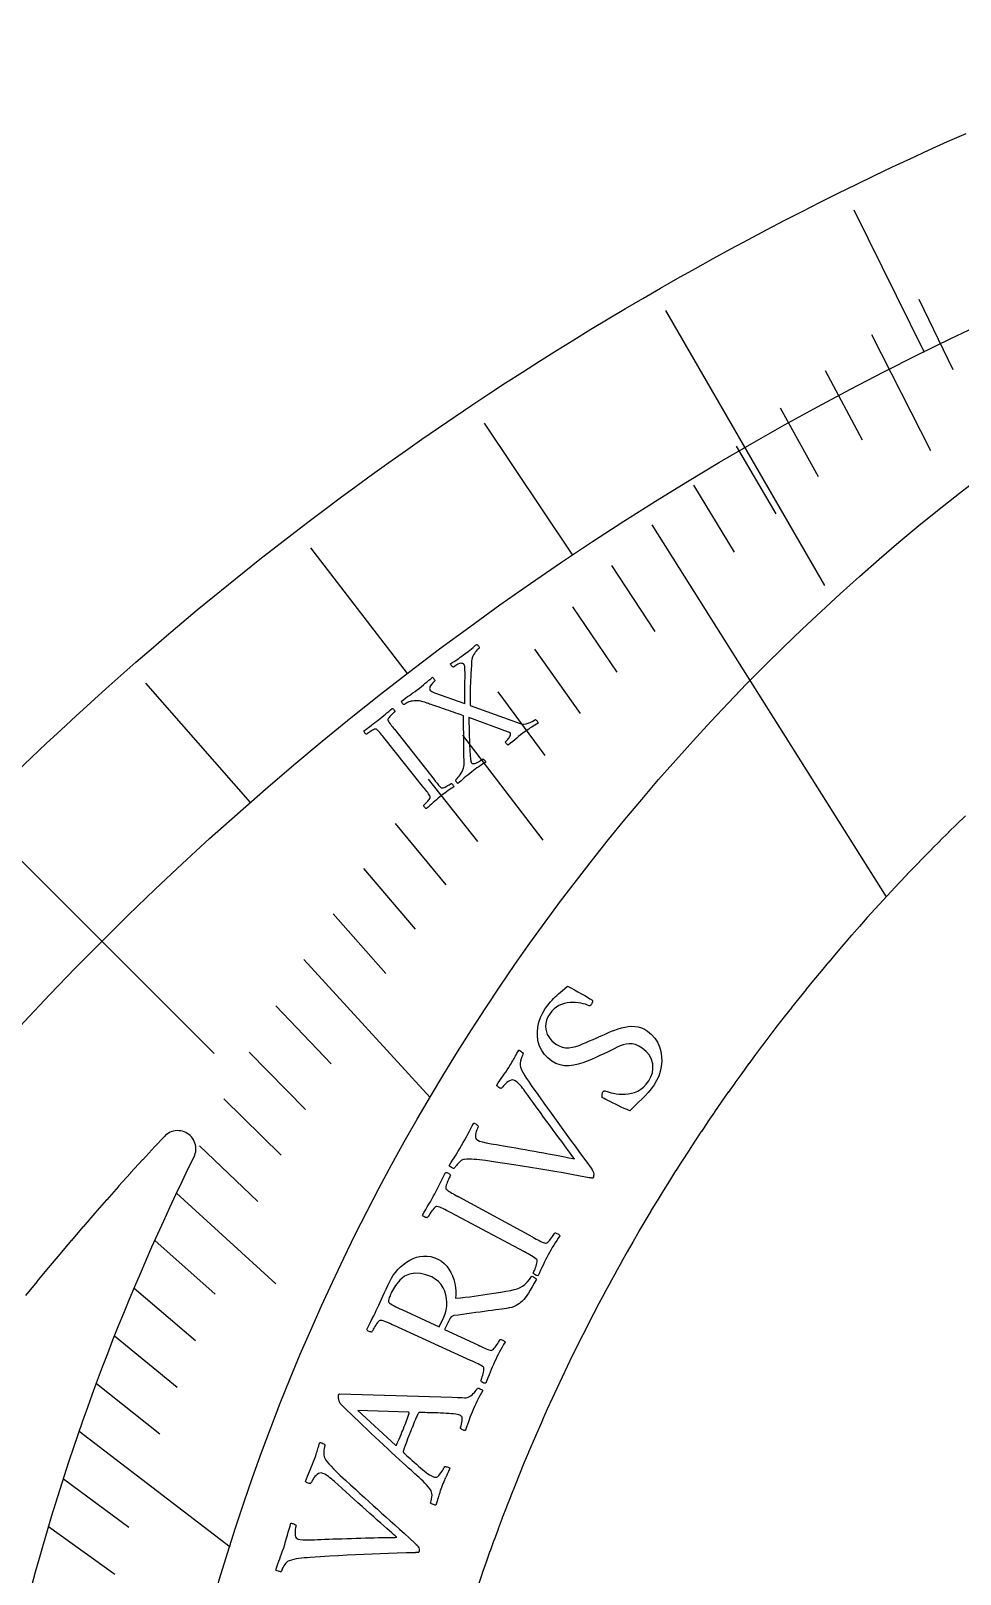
# Model space of a CAD drawing. Header units: millimetres. Extents: x -45 to 45, y -45 to 45.
# Drawn here: x -31.04 to -18.32, y 21.4 to 42.54 of the extents above; entities that cross this region are included whole.
import ezdxf

# ---------------------------------------------------------------- set-up
doc = ezdxf.new("R2010")
doc.units = ezdxf.units.MM
for name, color, linetype in [('CUT_INNER', 6, 'Continuous'), ('CUT_OUTER', 1, 'Continuous'), ('ENGRAVE', 7, 'Continuous'), ('ENGRAVE_FINE', 8, 'Continuous'), ('TEXT', 5, 'Continuous')]:
    doc.layers.add(name, color=color, linetype=linetype)

msp = doc.modelspace()

# ---------------------------------------------------------------- linework, layer by layer
at = {"layer": 'CUT_INNER'}
for points in [[(-18.2457, 31.7881), (-18.3604, 31.6768), (-18.3615, 31.6758), (-18.4756, 31.5638), (-18.4766, 31.5627), (-18.59, 31.4501), (-18.5911, 31.449), (-18.7037, 31.3357), (-18.7048, 31.3346), (-18.8167, 31.2206), (-18.8178, 31.2195), (-18.929, 31.1048), (-18.9301, 31.1037), (-19.0406, 30.9883), (-19.0417, 30.9872), (-19.1515, 30.8711), (-19.1526, 30.87), (-19.2617, 30.7533), (-19.2627, 30.7521), (-19.3711, 30.6347), (-19.3721, 30.6336), (-19.4798, 30.5155), (-19.4808, 30.5144), (-19.5878, 30.3957), (-19.5888, 30.3945), (-19.695, 30.2752), (-19.696, 30.274), (-19.8015, 30.154), (-19.8025, 30.1528), (-19.9072, 30.0322), (-19.9082, 30.031), (-20.0122, 29.9097), (-20.0132, 29.9085), (-20.1165, 29.7866), (-20.1175, 29.7854), (-20.22, 29.6628), (-20.221, 29.6616), (-20.3227, 29.5384), (-20.3237, 29.5373), (-20.4247, 29.4134), (-20.4256, 29.4122), (-20.5259, 29.2878), (-20.5268, 29.2866), (-20.6263, 29.1615), (-20.6272, 29.1603), (-20.7259, 29.0347), (-20.7269, 29.0335), (-20.8248, 28.9072), (-20.8257, 28.906), (-20.9229, 28.7791), (-20.9238, 28.7779), (-21.0201, 28.6504), (-21.0211, 28.6492), (-21.1166, 28.5212), (-21.1176, 28.5199), (-21.2123, 28.3913), (-21.2133, 28.3901), (-21.3072, 28.2608), (-21.3081, 28.2596), (-21.4014, 28.1298), (-21.4022, 28.1286), (-21.4946, 27.9982), (-21.4955, 27.997), (-21.5871, 27.866), (-21.588, 27.8648), (-21.6788, 27.7333), (-21.6797, 27.732), (-21.7697, 27.6), (-21.7705, 27.5987), (-21.8597, 27.4661), (-21.8606, 27.4649), (-21.9489, 27.3317), (-21.9498, 27.3305), (-22.0373, 27.1968), (-22.0382, 27.1955), (-22.1249, 27.0613), (-22.1257, 27.06), (-22.2116, 26.9253), (-22.2124, 26.924), (-22.2975, 26.7887), (-22.2983, 26.7874), (-22.3825, 26.6517), (-22.3833, 26.6504), (-22.4668, 26.5141), (-22.4675, 26.5127), (-22.5501, 26.3759), (-22.5509, 26.3746), (-22.6326, 26.2373), (-22.6334, 26.236), (-22.7143, 26.0982), (-22.7151, 26.0969), (-22.7951, 25.9586), (-22.7959, 25.9573), (-22.875, 25.8185), (-22.8758, 25.8171), (-22.9541, 25.6779), (-22.9549, 25.6765), (-23.0324, 25.5368), (-23.0331, 25.5354), (-23.1097, 25.3952), (-23.1104, 25.3939), (-23.1862, 25.2532), (-23.1869, 25.2518), (-23.2618, 25.1107), (-23.2625, 25.1093), (-23.3365, 24.9677), (-23.3373, 24.9664), (-23.4104, 24.8243), (-23.4111, 24.8229), (-23.4834, 24.6804), (-23.4841, 24.6791), (-23.5555, 24.5361), (-23.5562, 24.5347), (-23.6267, 24.3914), (-23.6274, 24.39), (-23.697, 24.2462), (-23.6977, 24.2448), (-23.7664, 24.1006), (-23.7671, 24.0992), (-23.8349, 23.9545), (-23.8356, 23.9531), (-23.9026, 23.8081), (-23.9032, 23.8067), (-23.9693, 23.6612), (-23.9699, 23.6598), (-24.0351, 23.5139), (-24.0358, 23.5125), (-24.1001, 23.3662), (-24.1007, 23.3648), (-24.1641, 23.2182), (-24.1647, 23.2168), (-24.2272, 23.0697), (-24.2278, 23.0683), (-24.2894, 22.9209), (-24.29, 22.9194), (-24.3507, 22.7716), (-24.3512, 22.7702), (-24.411, 22.622), (-24.4116, 22.6206), (-24.4705, 22.4721), (-24.471, 22.4706), (-24.529, 22.3217), (-24.5296, 22.3203), (-24.5866, 22.1711), (-24.5871, 22.1696), (-24.6433, 22.02), (-24.6438, 22.0186), (-24.699, 21.8686), (-24.6995, 21.8672), (-24.7538, 21.7169), (-24.7544, 21.7155), (-24.8077, 21.5649), (-24.8082, 21.5634), (-24.8607, 21.4125), (-24.8612, 21.411), (-24.9127, 21.2598)], [(-31.0289, 21.2405), (-30.9769, 21.4307), (-30.9237, 21.6206), (-30.8694, 21.8102), (-30.8139, 21.9994), (-30.7572, 22.1883), (-30.6994, 22.3769), (-30.6404, 22.5651), (-30.5803, 22.7529), (-30.519, 22.9403), (-30.4566, 23.1274), (-30.393, 23.3141), (-30.3283, 23.5004), (-30.2624, 23.6863), (-30.1954, 23.8718), (-30.1272, 24.0568), (-30.058, 24.2415), (-29.9876, 24.4257), (-29.916, 24.6095), (-29.8434, 24.7928), (-29.7696, 24.9757), (-29.6947, 25.1581), (-29.6186, 25.3401), (-29.5415, 25.5216), (-29.4633, 25.7026), (-29.3839, 25.8832), (-29.3034, 26.0632), (-29.2219, 26.2428), (-29.1392, 26.4218), (-29.0554, 26.6004), (-28.9705, 26.7784), (-28.8846, 26.9559), (-28.8058, 27.1162), (-28.796, 27.1387), (-28.7886, 27.1621), (-28.7834, 27.186), (-28.7806, 27.2104), (-28.7802, 27.235), (-28.7823, 27.2594), (-28.7867, 27.2835), (-28.7935, 27.3071), (-28.8025, 27.3299), (-28.8137, 27.3517), (-28.827, 27.3723), (-28.8423, 27.3915), (-28.8594, 27.4092), (-28.8781, 27.425), (-28.8983, 27.4389), (-28.9198, 27.4508), (-28.9423, 27.4606), (-28.9656, 27.4681), (-28.9896, 27.4732), (-29.014, 27.476), (-29.0385, 27.4764), (-29.063, 27.4743), (-29.0871, 27.4699), (-29.1107, 27.4632), (-29.1335, 27.4541), (-29.1553, 27.4429), (-29.1759, 27.4296), (-29.1951, 27.4143), (-29.2127, 27.3972), (-29.3423, 27.2586), (-29.3433, 27.2575), (-29.509, 27.0781), (-29.51, 27.0769), (-29.6746, 26.8965), (-29.6756, 26.8954), (-29.8391, 26.7139), (-29.8401, 26.7128), (-30.0024, 26.5303), (-30.0034, 26.5292), (-30.1646, 26.3457), (-30.1656, 26.3446), (-30.3257, 26.1602), (-30.3267, 26.159), (-30.4857, 25.9736), (-30.4867, 25.9724), (-30.6445, 25.786), (-30.6454, 25.7849), (-30.8021, 25.5975), (-30.8031, 25.5963), (-30.9586, 25.408), (-30.9596, 25.4069), (-31.1139, 25.2176)]]:
    msp.add_lwpolyline(points, dxfattribs=at)
at = {"layer": 'CUT_OUTER'}
msp.add_lwpolyline([(-31.2293, 32.3996), (-31.0299, 32.5906), (-30.8293, 32.7804), (-30.6276, 32.9689), (-30.4247, 33.1562), (-30.2207, 33.3423), (-30.0156, 33.5271), (-29.8093, 33.7106), (-29.6019, 33.8929), (-29.3934, 34.0739), (-29.1837, 34.2536), (-28.973, 34.432), (-28.7612, 34.6092), (-28.5483, 34.785), (-28.3343, 34.9595), (-28.1193, 35.1327), (-27.9032, 35.3046), (-27.686, 35.4751), (-27.4678, 35.6443), (-27.2486, 35.8122), (-27.0284, 35.9787), (-26.8071, 36.1439), (-26.5848, 36.3077), (-26.3615, 36.4701), (-26.1372, 36.6312), (-25.912, 36.7909), (-25.6858, 36.9492), (-25.4586, 37.1061), (-25.2304, 37.2616), (-25.0013, 37.4157), (-24.7712, 37.5684), (-24.5403, 37.7197), (-24.3084, 37.8696), (-24.0755, 38.018), (-23.8418, 38.165), (-23.6072, 38.3106), (-23.3717, 38.4547), (-23.1353, 38.5974), (-22.898, 38.7386), (-22.6599, 38.8784), (-22.4209, 39.0167), (-22.1811, 39.1535), (-21.9404, 39.2889), (-21.6989, 39.4228), (-21.4566, 39.5552), (-21.2135, 39.6861), (-20.9696, 39.8155), (-20.7249, 39.9434), (-20.4794, 40.0698), (-20.2332, 40.1947), (-19.9862, 40.3181), (-19.7384, 40.44), (-19.4899, 40.5604), (-19.2407, 40.6792), (-18.9907, 40.7965), (-18.74, 40.9122), (-18.4886, 41.0265), (-18.2366, 41.1391)], dxfattribs=at)
at = {"layer": 'ENGRAVE'}
for points in [[(-22.35, 38.7113), (-20.175, 34.9441)], [(-22.5369, 35.7748), (-19.3282, 30.6814)], [(-31.6077, 31.6077), (-28.5318, 28.5318)], [(-27.3018, 29.8195), (-25.5728, 27.9311)], [(-30.377, 23.3604), (-28.3137, 21.7737)]]:
    msp.add_lwpolyline(points, dxfattribs=at)
for centre, radius in [((0, 0), 42.525), ((0, 12.859), 29.684)]:
    msp.add_circle(centre, radius, dxfattribs=at)
at = {"layer": 'ENGRAVE_FINE'}
for points in [[(-19.7703, 40.0902), (-18.8083, 38.1395)], [(-18.8825, 38.8685), (-18.4149, 37.9061)], [(-19.5306, 38.3854), (-18.7205, 36.7933)], [(-20.1635, 37.8885), (-19.6595, 36.9415)], [(-20.7809, 37.3784), (-20.2589, 36.4395)], [(-24.834, 37.1667), (-23.6256, 35.3582)], [(-21.3824, 36.8556), (-20.8426, 35.9252)], [(-21.9678, 36.3209), (-21.4103, 35.3992)], [(-27.2116, 35.4629), (-25.8876, 33.7374)], [(-23.0895, 35.2179), (-22.4972, 34.3145)], [(-23.6254, 34.6508), (-23.016, 33.757)], [(-24.1446, 34.0741), (-23.5182, 33.1902)], [(-29.4728, 33.6072), (-28.0387, 31.972)], [(-24.6468, 33.4885), (-24.0037, 32.6147)], [(-25.1321, 32.8945), (-24.0317, 31.4543)], [(-25.6002, 32.2928), (-24.9241, 31.4399)], [(-26.0513, 31.6838), (-25.359, 30.8419)], [(-26.4852, 31.0682), (-25.777, 30.2374)], [(-26.902, 30.4466), (-26.178, 29.6272)], [(-27.6844, 29.1874), (-26.9296, 28.3916)], [(-28.0501, 28.5509), (-27.2802, 27.7672)], [(-28.3989, 27.9105), (-27.6141, 27.1392)], [(-28.7308, 27.2667), (-27.9314, 26.5081)], [(-29.0461, 26.6201), (-27.6883, 25.3757)], [(-29.3448, 25.9711), (-28.5169, 25.2384)], [(-29.627, 25.3202), (-28.7853, 24.6008)], [(-29.8931, 24.6678), (-29.0377, 23.9619)], [(-30.143, 24.0144), (-29.2742, 23.3223)], [(-30.5953, 22.7063), (-29.7006, 22.0423)], [(-30.7981, 22.0524), (-29.8909, 21.4028)]]:
    msp.add_lwpolyline(points, dxfattribs=at)
at = {"layer": 'TEXT'}
for points in [[(-25.7509, 33.5168), (-25.7209, 33.54), (-25.6924, 33.5626), (-25.6654, 33.5845), (-25.64, 33.6057), (-25.6153, 33.6264), (-25.5907, 33.6468), (-25.5663, 33.667), (-25.542, 33.6868), (-25.5373, 33.6838), (-25.5318, 33.6787), (-25.5254, 33.6716), (-25.5182, 33.6626), (-25.512, 33.6535), (-25.5085, 33.6462), (-25.5078, 33.6408), (-25.5098, 33.6373), (-25.5164, 33.6319), (-25.524, 33.6248), (-25.5328, 33.6161), (-25.5426, 33.6058), (-25.5525, 33.5943), (-25.5612, 33.5823), (-25.569, 33.5698), (-25.5756, 33.5568), (-25.5799, 33.5439), (-25.5806, 33.5315), (-25.5777, 33.5197), (-25.5712, 33.5085), (-25.5624, 33.4996), (-25.5498, 33.4911), (-25.5336, 33.4831), (-25.5137, 33.4756), (-25.1002, 33.3294), (-25.1, 33.4061), (-25.0994, 33.4808), (-25.0984, 33.5533), (-25.0971, 33.6238), (-25.0961, 33.689), (-25.096, 33.746), (-25.0971, 33.7945), (-25.0992, 33.8347), (-25.1, 33.8407), (-25.1014, 33.8462), (-25.1033, 33.8514), (-25.1057, 33.8561), (-25.1081, 33.8602), (-25.1101, 33.8634), (-25.1115, 33.8656), (-25.1124, 33.8669), (-25.1182, 33.8721), (-25.1269, 33.8757), (-25.1386, 33.8779), (-25.1531, 33.8786), (-25.1716, 33.8752), (-25.1948, 33.8653), (-25.2229, 33.8488), (-25.2559, 33.8257), (-25.2596, 33.8259), (-25.2645, 33.8288), (-25.2705, 33.8342), (-25.2776, 33.8423), (-25.2845, 33.8512), (-25.2899, 33.8591), (-25.2936, 33.8661), (-25.2958, 33.872), (-25.2703, 33.8886), (-25.2462, 33.9041), (-25.2236, 33.9187), (-25.2025, 33.9324), (-25.1817, 33.9461), (-25.1602, 33.9608), (-25.1379, 33.9765), (-25.1149, 33.9933), (-25.0835, 34.0169), (-25.0549, 34.0389), (-25.0292, 34.0594), (-25.0064, 34.0784), (-24.986, 34.0959), (-24.9673, 34.1116), (-24.9505, 34.1258), (-24.9354, 34.1382), (-24.9309, 34.1354), (-24.9258, 34.131), (-24.92, 34.125), (-24.9137, 34.1176), (-24.908, 34.1095), (-24.9044, 34.1016), (-24.9026, 34.0939), (-24.9029, 34.0864), (-24.9074, 34.0827), (-24.9141, 34.0766), (-24.9228, 34.0682), (-24.9336, 34.0574), (-24.9454, 34.0446), (-24.9569, 34.03), (-24.968, 34.0136), (-24.9789, 33.9955), (-24.9886, 33.9759), (-24.9962, 33.955), (-25.0016, 33.9329), (-25.005, 33.9096), (-25.0088, 33.85), (-25.0122, 33.7944), (-25.0155, 33.7429), (-25.0185, 33.6954), (-25.0211, 33.65), (-25.0232, 33.6047), (-25.0248, 33.5594), (-25.0259, 33.5141), (-25.0266, 33.4668), (-25.0271, 33.4153), (-25.0274, 33.3596), (-25.0275, 33.2999), (-24.3411, 33.055), (-24.3155, 33.0483), (-24.2887, 33.0465), (-24.2606, 33.0495), (-24.2312, 33.0573), (-24.2024, 33.0681), (-24.1761, 33.0801), (-24.1522, 33.0931), (-24.1307, 33.1073), (-24.1255, 33.1048), (-24.12, 33.1002), (-24.1141, 33.0935), (-24.1079, 33.0849), (-24.1023, 33.0761), (-24.0981, 33.0692), (-24.0955, 33.0642), (-24.0943, 33.0609), (-24.1191, 33.0454), (-24.1421, 33.0309), (-24.1634, 33.0176), (-24.1828, 33.0054), (-24.2022, 32.9929), (-24.2233, 32.9786), (-24.246, 32.9627), (-24.2704, 32.945), (-24.3036, 32.9202), (-24.3343, 32.8968), (-24.3626, 32.8747), (-24.3884, 32.8538), (-24.414, 32.8327), (-24.4418, 32.8098), (-24.4716, 32.7852), (-24.5035, 32.7588), (-24.5096, 32.7608), (-24.5161, 32.7652), (-24.523, 32.7718), (-24.5304, 32.7808), (-24.5366, 32.7899), (-24.54, 32.7972), (-24.5408, 32.8026), (-24.5388, 32.806), (-24.5332, 32.8107), (-24.5266, 32.8171), (-24.5188, 32.8254), (-24.51, 32.8354), (-24.501, 32.8466), (-24.4929, 32.8584), (-24.4856, 32.8706), (-24.4792, 32.8833), (-24.4747, 32.8956), (-24.4731, 32.9066), (-24.4744, 32.9162), (-24.4786, 32.9244), (-24.4801, 32.9262), (-24.4822, 32.928), (-24.4848, 32.9299), (-24.488, 32.9319), (-24.4914, 32.9337), (-24.4947, 32.9351), (-24.4978, 32.9361), (-24.5008, 32.9368), (-25.042, 33.136), (-25.042, 33.0967), (-25.0417, 33.0554), (-25.041, 33.0123), (-25.04, 32.9672), (-25.0388, 32.9215), (-25.0374, 32.8763), (-25.0359, 32.8317), (-25.0343, 32.7877), (-25.0326, 32.7453), (-25.0306, 32.7058), (-25.0284, 32.669), (-25.0259, 32.6351), (-25.0235, 32.6051), (-25.0214, 32.5802), (-25.0196, 32.5604), (-25.018, 32.5457), (-25.0175, 32.5431), (-25.0169, 32.5399), (-25.0161, 32.5361), (-25.0153, 32.5318), (-25.0141, 32.5273), (-25.0123, 32.5228), (-25.01, 32.5185), (-25.007, 32.5143), (-24.9996, 32.5083), (-24.9889, 32.5053), (-24.975, 32.5053), (-24.9577, 32.5084), (-24.9369, 32.5156), (-24.9124, 32.5282), (-24.8841, 32.5461), (-24.8519, 32.5694), (-24.8466, 32.5671), (-24.8407, 32.5628), (-24.8341, 32.5567), (-24.827, 32.5488), (-24.8205, 32.5406), (-24.816, 32.534), (-24.8135, 32.5288), (-24.8129, 32.5251), (-24.8366, 32.5096), (-24.8604, 32.4938), (-24.8844, 32.4777), (-24.9084, 32.4613), (-24.9323, 32.4447), (-24.9557, 32.4279), (-24.9787, 32.411), (-25.0012, 32.3938), (-25.0313, 32.3703), (-25.0589, 32.3483), (-25.0839, 32.3276), (-25.1064, 32.3084), (-25.1279, 32.2896), (-25.1496, 32.2705), (-25.1716, 32.2508), (-25.194, 32.2308), (-25.199, 32.2345), (-25.2041, 32.2399), (-25.2094, 32.247), (-25.2149, 32.2559), (-25.2198, 32.2646), (-25.2235, 32.2715), (-25.2259, 32.2766), (-25.227, 32.2798), (-25.2223, 32.2841), (-25.2148, 32.2917), (-25.2044, 32.3027), (-25.1912, 32.3171), (-25.1768, 32.334), (-25.1627, 32.3526), (-25.1489, 32.373), (-25.1355, 32.3951), (-25.1239, 32.418), (-25.1157, 32.4407), (-25.1108, 32.4634), (-25.1093, 32.4859), (-25.1096, 32.5482), (-25.11, 32.6077), (-25.1104, 32.6644), (-25.111, 32.7184), (-25.1117, 32.771), (-25.1125, 32.8237), (-25.1134, 32.8764), (-25.1144, 32.9291), (-25.1154, 32.983), (-25.1163, 33.0392), (-25.1169, 33.0976), (-25.1173, 33.1583), (-25.1394, 33.1667), (-25.1642, 33.1759), (-25.1918, 33.1857), (-25.2221, 33.1963), (-25.2541, 33.2075), (-25.2867, 33.2189), (-25.3199, 33.2308), (-25.3538, 33.2429), (-25.3874, 33.255), (-25.42, 33.2665), (-25.4516, 33.2774), (-25.4821, 33.2879), (-25.5107, 33.2976), (-25.5367, 33.3064), (-25.5599, 33.3143), (-25.5804, 33.3213), (-25.5972, 33.3269), (-25.6092, 33.331), (-25.6164, 33.3335), (-25.6188, 33.3343), (-25.648, 33.3445), (-25.6752, 33.3526), (-25.7002, 33.3587), (-25.7233, 33.3628), (-25.7456, 33.365), (-25.7686, 33.3657), (-25.7923, 33.3648), (-25.8166, 33.3624), (-25.8329, 33.3598), (-25.8491, 33.3556), (-25.8653, 33.3499), (-25.8816, 33.3427), (-25.8968, 33.335), (-25.9098, 33.3278), (-25.9207, 33.3211), (-25.9294, 33.3149), (-25.9334, 33.3138), (-25.9384, 33.3159), (-25.9445, 33.3211), (-25.9517, 33.3295), (-25.9584, 33.339), (-25.963, 33.3474), (-25.9654, 33.3549), (-25.9656, 33.3614), (-25.9355, 33.3834), (-25.9074, 33.4036), (-25.8815, 33.4219), (-25.8577, 33.4384), (-25.834, 33.455), (-25.8083, 33.4736), (-25.7806, 33.4942), (-25.7509, 33.5168)], [(-26.2805, 33.1032), (-26.2563, 33.1226), (-26.2327, 33.1421), (-26.2096, 33.1616), (-26.187, 33.1812), (-26.1644, 33.2009), (-26.1412, 33.2209), (-26.1174, 33.2413), (-26.0929, 33.2619), (-26.0869, 33.2602), (-26.0809, 33.2566), (-26.0749, 33.251), (-26.0688, 33.2434), (-26.0635, 33.2352), (-26.0597, 33.2278), (-26.0574, 33.2212), (-26.0566, 33.2155), (-26.0626, 33.2105), (-26.0705, 33.2036), (-26.0802, 33.1947), (-26.0918, 33.1838), (-26.104, 33.1719), (-26.1156, 33.1601), (-26.1265, 33.1483), (-26.1367, 33.1364), (-26.145, 33.1253), (-26.1503, 33.1156), (-26.1526, 33.1072), (-26.1519, 33.1003), (-26.1472, 33.0896), (-26.1409, 33.0781), (-26.1332, 33.0658), (-26.1239, 33.0527), (-26.1136, 33.0388), (-26.1027, 33.0245), (-26.0912, 33.0096), (-26.0791, 32.9942), (-26.0771, 32.9917), (-26.0751, 32.9892), (-26.0732, 32.9868), (-26.0712, 32.9843), (-26.0693, 32.9818), (-26.0673, 32.9793), (-26.0654, 32.9769), (-26.0634, 32.9744), (-25.5191, 32.2858), (-25.5172, 32.2833), (-25.5152, 32.2808), (-25.5132, 32.2784), (-25.5113, 32.2759), (-25.5093, 32.2734), (-25.5074, 32.2709), (-25.5054, 32.2685), (-25.5035, 32.266), (-25.4913, 32.2507), (-25.4796, 32.2362), (-25.4684, 32.2225), (-25.4576, 32.2097), (-25.4473, 32.198), (-25.4373, 32.1878), (-25.4278, 32.1792), (-25.4186, 32.1721), (-25.4125, 32.1703), (-25.4042, 32.1707), (-25.3936, 32.1732), (-25.3806, 32.1779), (-25.3665, 32.1841), (-25.3524, 32.1911), (-25.3383, 32.1989), (-25.3242, 32.2076), (-25.3113, 32.216), (-25.3006, 32.2231), (-25.2923, 32.2289), (-25.2862, 32.2335), (-25.2809, 32.2313), (-25.2751, 32.2274), (-25.2689, 32.2219), (-25.2622, 32.2148), (-25.2563, 32.2071), (-25.2522, 32.1999), (-25.2501, 32.1932), (-25.2498, 32.1871), (-25.2754, 32.1696), (-25.3004, 32.1524), (-25.3248, 32.1354), (-25.3486, 32.1188), (-25.3721, 32.102), (-25.3956, 32.0846), (-25.4192, 32.0666), (-25.4429, 32.0481), (-25.4657, 32.0297), (-25.4885, 32.0108), (-25.5112, 31.9915), (-25.5339, 31.9716), (-25.5566, 31.9514), (-25.5794, 31.9309), (-25.6023, 31.9101), (-25.6253, 31.889), (-25.6312, 31.8906), (-25.6372, 31.8942), (-25.6433, 31.8998), (-25.6494, 31.9074), (-25.6549, 31.9155), (-25.6588, 31.9228), (-25.6613, 31.9293), (-25.6622, 31.9349), (-25.6564, 31.9398), (-25.6489, 31.9466), (-25.6395, 31.9554), (-25.6284, 31.9661), (-25.6167, 31.9779), (-25.6057, 31.99), (-25.5954, 32.0023), (-25.5859, 32.015), (-25.5781, 32.0267), (-25.5733, 32.0364), (-25.5714, 32.0442), (-25.5724, 32.05), (-25.5779, 32.0629), (-25.5853, 32.0767), (-25.5946, 32.0913), (-25.6057, 32.1068), (-25.6181, 32.1231), (-25.631, 32.1398), (-25.6446, 32.1571), (-25.6587, 32.175), (-26.206, 32.8612), (-26.2203, 32.879), (-26.2342, 32.8962), (-26.2479, 32.9128), (-26.2613, 32.9288), (-26.2742, 32.9435), (-26.2867, 32.956), (-26.2987, 32.9664), (-26.3102, 32.9746), (-26.3161, 32.9774), (-26.3244, 32.9774), (-26.3351, 32.9744), (-26.348, 32.9686), (-26.3622, 32.9611), (-26.3765, 32.953), (-26.3908, 32.9443), (-26.4052, 32.935), (-26.4184, 32.9262), (-26.4293, 32.9187), (-26.4378, 32.9126), (-26.444, 32.9079), (-26.4494, 32.9099), (-26.4553, 32.9137), (-26.4616, 32.9191), (-26.4684, 32.9261), (-26.4744, 32.9337), (-26.4785, 32.9409), (-26.4807, 32.9476), (-26.481, 32.9538), (-26.4552, 32.9731), (-26.4295, 32.9921), (-26.4039, 33.0108), (-26.3785, 33.0292), (-26.3533, 33.0475), (-26.3286, 33.0659), (-26.3043, 33.0845), (-26.2805, 33.1032)], [(-23.9964, 29.1482), (-23.9718, 29.1833), (-23.9484, 29.2145), (-23.926, 29.2418), (-23.9047, 29.2654), (-23.8836, 29.2869), (-23.8615, 29.3082), (-23.8385, 29.3293), (-23.8145, 29.3501), (-23.7887, 29.3722), (-23.7602, 29.3969), (-23.7289, 29.4243), (-23.6949, 29.4544), (-23.647, 29.4308), (-23.5989, 29.4059), (-23.5506, 29.3798), (-23.5021, 29.3525), (-23.4568, 29.3262), (-23.4177, 29.3032), (-23.3849, 29.2835), (-23.3583, 29.2672), (-23.3532, 29.2633), (-23.3505, 29.2573), (-23.3504, 29.2493), (-23.3528, 29.2391), (-23.3566, 29.2285), (-23.3604, 29.2193), (-23.3643, 29.2114), (-23.3683, 29.2049), (-23.3743, 29.1976), (-23.3807, 29.192), (-23.3877, 29.188), (-23.3952, 29.1857), (-23.4189, 29.197), (-23.4458, 29.2071), (-23.4761, 29.2161), (-23.5097, 29.2239), (-23.5454, 29.2298), (-23.5822, 29.233), (-23.6199, 29.2337), (-23.6586, 29.2317), (-23.6974, 29.2266), (-23.7355, 29.2179), (-23.7729, 29.2056), (-23.8096, 29.1897), (-23.8446, 29.1696), (-23.8767, 29.1447), (-23.906, 29.115), (-23.9324, 29.0805), (-23.9605, 29.0338), (-23.9802, 28.9888), (-23.9916, 28.9456), (-23.9946, 28.9043), (-23.991, 28.865), (-23.9825, 28.8281), (-23.969, 28.7936), (-23.9507, 28.7615), (-23.929, 28.7321), (-23.9057, 28.7059), (-23.8806, 28.6829), (-23.8539, 28.6631), (-23.809, 28.6377), (-23.7638, 28.6208), (-23.7183, 28.6124), (-23.6726, 28.6124), (-23.6265, 28.6188), (-23.58, 28.6295), (-23.533, 28.6445), (-23.4857, 28.6638), (-23.4379, 28.6851), (-23.3897, 28.7062), (-23.3411, 28.7272), (-23.2921, 28.748), (-23.2552, 28.7646), (-23.2164, 28.7819), (-23.1757, 28.8), (-23.1332, 28.8189), (-23.0894, 28.8374), (-23.0449, 28.8545), (-22.9996, 28.8701), (-22.9537, 28.8843), (-22.9074, 28.8956), (-22.8613, 28.9027), (-22.8153, 28.9056), (-22.7696, 28.9044), (-22.7246, 28.8978), (-22.6809, 28.8849), (-22.6385, 28.8657), (-22.5973, 28.8402), (-22.5424, 28.7951), (-22.4968, 28.7443), (-22.4604, 28.6879), (-22.4333, 28.6257), (-22.4149, 28.5602), (-22.4047, 28.4936), (-22.4028, 28.4259), (-22.409, 28.357), (-22.4229, 28.2891), (-22.4441, 28.224), (-22.4726, 28.1617), (-22.5083, 28.1021), (-22.5466, 28.0488), (-22.5872, 27.9985), (-22.6303, 27.9512), (-22.6757, 27.9068), (-22.7209, 27.8648), (-22.7631, 27.8246), (-22.8022, 27.7863), (-22.8384, 27.7497), (-22.8768, 27.7653), (-22.916, 27.7821), (-22.9562, 27.8), (-22.9972, 27.8191), (-23.0373, 27.8382), (-23.0747, 27.8565), (-23.1095, 27.8738), (-23.1416, 27.8901), (-23.1694, 27.9046), (-23.1912, 27.9162), (-23.2071, 27.9249), (-23.217, 27.9309), (-23.2187, 27.9405), (-23.2196, 27.9502), (-23.2199, 27.9601), (-23.2194, 27.9702), (-23.218, 27.98), (-23.2155, 27.9894), (-23.2119, 27.9983), (-23.2072, 28.0066), (-23.1998, 28.0151), (-23.1911, 28.0199), (-23.1811, 28.021), (-23.1698, 28.0184), (-23.1493, 28.0112), (-23.1245, 28.0039), (-23.0955, 27.9965), (-23.0623, 27.989), (-23.0259, 27.9825), (-22.9873, 27.9782), (-22.9467, 27.9762), (-22.9039, 27.9764), (-22.8603, 27.9801), (-22.8171, 27.9884), (-22.7743, 28.0014), (-22.7318, 28.019), (-22.6907, 28.0426), (-22.6518, 28.0736), (-22.6151, 28.1119), (-22.5806, 28.1576), (-22.5504, 28.2117), (-22.5313, 28.2685), (-22.5234, 28.328), (-22.5266, 28.3904), (-22.5422, 28.4519), (-22.5717, 28.5086), (-22.6152, 28.5606), (-22.6727, 28.6078), (-22.7184, 28.6357), (-22.7626, 28.6547), (-22.8053, 28.665), (-22.8467, 28.6665), (-22.8875, 28.6613), (-22.9288, 28.6518), (-22.9705, 28.6379), (-23.0128, 28.6196), (-23.0559, 28.5986), (-23.1005, 28.5766), (-23.1465, 28.5536), (-23.194, 28.5295), (-23.2488, 28.5039), (-23.3053, 28.4782), (-23.3637, 28.4525), (-23.4238, 28.4267), (-23.4849, 28.4036), (-23.5463, 28.3857), (-23.6081, 28.3732), (-23.6702, 28.3659), (-23.7318, 28.3665), (-23.792, 28.3773), (-23.8507, 28.3985), (-23.908, 28.4302), (-23.9634, 28.4721), (-24.0096, 28.5197), (-24.0464, 28.573), (-24.074, 28.6321), (-24.0926, 28.695), (-24.1028, 28.7595), (-24.1045, 28.8257), (-24.0978, 28.8936), (-24.0832, 28.9611), (-24.0614, 29.0261), (-24.0325, 29.0885), (-23.9964, 29.1482)], [(-25.1424, 27.2723), (-25.1199, 27.3121), (-25.0981, 27.3515), (-25.077, 27.3905), (-25.0567, 27.4291), (-25.0368, 27.4673), (-25.0168, 27.505), (-24.9968, 27.5424), (-24.9768, 27.5793), (-24.9697, 27.5779), (-24.9608, 27.5745), (-24.9502, 27.5689), (-24.9378, 27.5613), (-24.9263, 27.5532), (-24.9184, 27.5461), (-24.914, 27.5401), (-24.9132, 27.5351), (-24.9167, 27.5283), (-24.9214, 27.5179), (-24.9272, 27.5037), (-24.9342, 27.4858), (-24.9411, 27.466), (-24.9464, 27.4459), (-24.9503, 27.4256), (-24.9527, 27.4051), (-24.9521, 27.3859), (-24.9468, 27.3693), (-24.937, 27.3555), (-24.9226, 27.3445), (-24.8969, 27.3332), (-24.8578, 27.3217), (-24.8054, 27.3097), (-24.7396, 27.2974), (-24.705, 27.2915), (-24.6652, 27.2848), (-24.62, 27.2772), (-24.5696, 27.2687), (-24.5153, 27.2594), (-24.4582, 27.2495), (-24.3986, 27.239), (-24.3363, 27.2278), (-24.2726, 27.2164), (-24.2089, 27.205), (-24.1451, 27.1937), (-24.0813, 27.1824), (-24.0188, 27.1713), (-23.9589, 27.1604), (-23.9016, 27.1498), (-23.847, 27.1395), (-23.7961, 27.1297), (-23.7501, 27.1208), (-23.7091, 27.1128), (-23.6729, 27.1056), (-23.6429, 27.0997), (-23.6207, 27.0954), (-23.6061, 27.0928), (-23.5992, 27.0917), (-23.605, 27.1002), (-23.6159, 27.1154), (-23.6318, 27.1372), (-23.6527, 27.1657), (-23.6778, 27.1996), (-23.7061, 27.2378), (-23.7376, 27.2803), (-23.7724, 27.327), (-23.8097, 27.3771), (-23.8488, 27.43), (-23.8897, 27.4854), (-23.9323, 27.5435), (-23.976, 27.6033), (-24.0199, 27.6635), (-24.0641, 27.7243), (-24.1085, 27.7856), (-24.1523, 27.8462), (-24.1948, 27.9052), (-24.2359, 27.9624), (-24.2756, 28.0178), (-24.2907, 28.0386), (-24.3067, 28.0591), (-24.3236, 28.0793), (-24.3416, 28.0994), (-24.3596, 28.118), (-24.3768, 28.1341), (-24.3931, 28.1475), (-24.4087, 28.1583), (-24.4275, 28.1673), (-24.4465, 28.1706), (-24.4658, 28.1684), (-24.4853, 28.1606), (-24.5044, 28.1493), (-24.5224, 28.1364), (-24.5393, 28.1219), (-24.5551, 28.106), (-24.569, 28.0904), (-24.5802, 28.0772), (-24.5887, 28.0663), (-24.5946, 28.0578), (-24.601, 28.0558), (-24.6094, 28.0568), (-24.6198, 28.0607), (-24.6323, 28.0676), (-24.6443, 28.0758), (-24.6534, 28.0839), (-24.6595, 28.0919), (-24.6626, 28.0998), (-24.6412, 28.1317), (-24.6201, 28.1625), (-24.5995, 28.1922), (-24.5792, 28.221), (-24.559, 28.2498), (-24.5387, 28.2797), (-24.5182, 28.3109), (-24.4975, 28.3432), (-24.4808, 28.3698), (-24.466, 28.3935), (-24.4532, 28.4145), (-24.4423, 28.4327), (-24.4326, 28.4494), (-24.4231, 28.4661), (-24.4138, 28.4827), (-24.4047, 28.4992), (-24.3952, 28.5167), (-24.3845, 28.5359), (-24.3726, 28.5569), (-24.3595, 28.5798), (-24.3524, 28.578), (-24.3436, 28.5738), (-24.3331, 28.5673), (-24.3209, 28.5583), (-24.3096, 28.5491), (-24.302, 28.5418), (-24.298, 28.5365), (-24.2977, 28.5331), (-24.3032, 28.523), (-24.3102, 28.5074), (-24.3188, 28.4861), (-24.3289, 28.4592), (-24.3375, 28.4298), (-24.3415, 28.4012), (-24.3409, 28.3733), (-24.3358, 28.3461), (-24.3286, 28.3251), (-24.3165, 28.2986), (-24.2995, 28.2668), (-24.2776, 28.2295), (-24.2532, 28.1903), (-24.2287, 28.1527), (-24.2044, 28.1166), (-24.18, 28.082), (-24.1234, 28.0022), (-24.069, 27.9258), (-24.0169, 27.853), (-23.9669, 27.7837), (-23.9185, 27.7167), (-23.871, 27.6508), (-23.8244, 27.5861), (-23.7786, 27.5225), (-23.7328, 27.459), (-23.686, 27.3944), (-23.6381, 27.3288), (-23.5893, 27.2621), (-23.5386, 27.1931), (-23.4853, 27.1203), (-23.4294, 27.0437), (-23.3708, 26.9635), (-23.3559, 26.9415), (-23.3448, 26.9213), (-23.3375, 26.9027), (-23.3339, 26.8859), (-23.3334, 26.8704), (-23.3349, 26.8561), (-23.3387, 26.8429), (-23.3445, 26.8307), (-23.3475, 26.828), (-23.3522, 26.8266), (-23.3586, 26.8268), (-23.3668, 26.8283), (-23.3754, 26.8303), (-23.3829, 26.8316), (-23.3894, 26.8323), (-23.3949, 26.8324), (-23.5187, 26.855), (-23.6384, 26.8765), (-23.7541, 26.897), (-23.8657, 26.9164), (-23.9757, 26.9354), (-24.0868, 26.9541), (-24.1989, 26.9727), (-24.312, 26.9912), (-24.4287, 27.0097), (-24.5517, 27.0283), (-24.6808, 27.0469), (-24.8162, 27.0657), (-24.8577, 27.0715), (-24.8974, 27.0764), (-24.9351, 27.0804), (-24.971, 27.0835), (-25.0056, 27.0854), (-25.0395, 27.0859), (-25.0726, 27.0848), (-25.1049, 27.0822), (-25.1183, 27.0799), (-25.1322, 27.0746), (-25.1466, 27.0662), (-25.1615, 27.0549), (-25.1762, 27.0418), (-25.1899, 27.0284), (-25.2025, 27.0146), (-25.2142, 27.0005), (-25.2245, 26.987), (-25.2331, 26.9753), (-25.2399, 26.9652), (-25.245, 26.9568), (-25.2476, 26.9568), (-25.2542, 26.9594), (-25.2646, 26.9646), (-25.2789, 26.9724), (-25.2932, 26.9806), (-25.3035, 26.987), (-25.3099, 26.9916), (-25.3124, 26.9944), (-25.2882, 27.0346), (-25.2658, 27.0711), (-25.2453, 27.1039), (-25.2266, 27.1329), (-25.208, 27.1621), (-25.1878, 27.195), (-25.166, 27.2318), (-25.1424, 27.2723)], [(-25.5106, 26.6102), (-25.4911, 26.6469), (-25.4723, 26.6833), (-25.4541, 26.7194), (-25.4366, 26.7553), (-25.4191, 26.7914), (-25.401, 26.8281), (-25.3822, 26.8656), (-25.3628, 26.9038), (-25.3547, 26.9049), (-25.3455, 26.9037), (-25.3353, 26.9), (-25.3242, 26.8939), (-25.3136, 26.8867), (-25.3052, 26.8797), (-25.2991, 26.8729), (-25.2953, 26.8664), (-25.3001, 26.8571), (-25.3062, 26.8445), (-25.3136, 26.8285), (-25.3222, 26.809), (-25.3311, 26.7881), (-25.3392, 26.7675), (-25.3464, 26.7473), (-25.3528, 26.7275), (-25.3574, 26.7095), (-25.3589, 26.6948), (-25.3575, 26.6834), (-25.3531, 26.6753), (-25.3419, 26.6648), (-25.3285, 26.6542), (-25.3129, 26.6433), (-25.295, 26.6322), (-25.2754, 26.6209), (-25.2549, 26.6092), (-25.2334, 26.5972), (-25.2109, 26.5849), (-25.2073, 26.5829), (-25.2037, 26.5809), (-25.2, 26.5789), (-25.1964, 26.5769), (-25.1928, 26.575), (-25.1892, 26.573), (-25.1855, 26.571), (-25.1819, 26.569), (-24.1727, 26.0196), (-24.169, 26.0176), (-24.1654, 26.0156), (-24.1618, 26.0137), (-24.1582, 26.0117), (-24.1545, 26.0097), (-24.1509, 26.0077), (-24.1473, 26.0057), (-24.1436, 26.0038), (-24.1211, 25.9916), (-24.0996, 25.9802), (-24.0791, 25.9695), (-24.0595, 25.9595), (-24.041, 25.9507), (-24.0238, 25.9436), (-24.0079, 25.9381), (-23.9932, 25.9343), (-23.9851, 25.9352), (-23.9752, 25.9399), (-23.9638, 25.9483), (-23.9506, 25.9605), (-23.9369, 25.975), (-23.9236, 25.9905), (-23.9107, 26.007), (-23.8982, 26.0245), (-23.887, 26.0412), (-23.8778, 26.0551), (-23.8707, 26.0663), (-23.8657, 26.0748), (-23.8582, 26.0748), (-23.8494, 26.073), (-23.8391, 26.0696), (-23.8274, 26.0644), (-23.8163, 26.0581), (-23.8077, 26.0515), (-23.8017, 26.0446), (-23.7982, 26.0374), (-23.82, 26.0035), (-23.8411, 25.9703), (-23.8617, 25.9377), (-23.8816, 25.9058), (-23.9011, 25.8738), (-23.9204, 25.841), (-23.9394, 25.8076), (-23.9582, 25.7734), (-23.976, 25.7398), (-23.9934, 25.7056), (-24.0105, 25.6709), (-24.0273, 25.6355), (-24.0439, 25.5997), (-24.0604, 25.5635), (-24.0768, 25.5269), (-24.0933, 25.4899), (-24.1012, 25.4889), (-24.1103, 25.4901), (-24.1205, 25.4936), (-24.1318, 25.4995), (-24.1426, 25.5063), (-24.1512, 25.513), (-24.1575, 25.5195), (-24.1616, 25.5258), (-24.1573, 25.5346), (-24.1518, 25.5467), (-24.1452, 25.562), (-24.1375, 25.5805), (-24.1297, 25.6006), (-24.1229, 25.6207), (-24.1171, 25.6407), (-24.1122, 25.6607), (-24.1091, 25.6787), (-24.1084, 25.6929), (-24.1101, 25.7031), (-24.1143, 25.7095), (-24.1277, 25.7221), (-24.1438, 25.7348), (-24.1625, 25.7476), (-24.184, 25.7605), (-24.2072, 25.7736), (-24.2315, 25.787), (-24.2568, 25.8008), (-24.283, 25.8149), (-25.2968, 26.3558), (-25.3232, 26.3698), (-25.349, 26.3832), (-25.374, 26.3961), (-25.3984, 26.4084), (-25.4216, 26.4192), (-25.4431, 26.4278), (-25.4629, 26.434), (-25.4811, 26.4378), (-25.4897, 26.4381), (-25.4997, 26.4336), (-25.5111, 26.4243), (-25.5239, 26.4102), (-25.5372, 26.3934), (-25.5503, 26.3758), (-25.5631, 26.3575), (-25.5758, 26.3385), (-25.5873, 26.3206), (-25.5966, 26.3056), (-25.6038, 26.2936), (-25.6089, 26.2845), (-25.6165, 26.2841), (-25.6255, 26.2855), (-25.6359, 26.2886), (-25.6477, 26.2935), (-25.659, 26.2995), (-25.6676, 26.306), (-25.6737, 26.3129), (-25.6772, 26.3203), (-25.6559, 26.3578), (-25.6345, 26.3947), (-25.6132, 26.4313), (-25.5917, 26.4674), (-25.5706, 26.5033), (-25.55, 26.539), (-25.53, 26.5747), (-25.5106, 26.6102)], [(-26.1274, 25.4115), (-26.1049, 25.4539), (-26.0786, 25.4951), (-26.0486, 25.5354), (-26.0147, 25.5745), (-25.9778, 25.6114), (-25.9387, 25.6449), (-25.8973, 25.6751), (-25.8537, 25.7018), (-25.8082, 25.7241), (-25.7614, 25.7411), (-25.7131, 25.7526), (-25.6635, 25.7587), (-25.613, 25.7585), (-25.5622, 25.7508), (-25.5111, 25.7358), (-25.4596, 25.7134), (-25.4184, 25.6887), (-25.3809, 25.6582), (-25.3471, 25.6219), (-25.317, 25.5799), (-25.2908, 25.5338), (-25.2687, 25.4856), (-25.2507, 25.4353), (-25.2368, 25.3828), (-25.2272, 25.33), (-25.2222, 25.2785), (-25.2219, 25.2285), (-25.2262, 25.1798), (-25.1583, 25.1865), (-25.0928, 25.1935), (-25.0299, 25.2008), (-24.9695, 25.2085), (-24.9102, 25.2165), (-24.8508, 25.2252), (-24.7913, 25.2344), (-24.7316, 25.2442), (-24.6703, 25.2545), (-24.6057, 25.2654), (-24.538, 25.2767), (-24.467, 25.2886), (-24.4215, 25.2982), (-24.3798, 25.311), (-24.3418, 25.327), (-24.3076, 25.3462), (-24.2757, 25.3702), (-24.2447, 25.4005), (-24.2147, 25.4371), (-24.1855, 25.4801), (-24.1775, 25.4809), (-24.1683, 25.4788), (-24.1579, 25.4738), (-24.1463, 25.4658), (-24.1354, 25.4572), (-24.1271, 25.4504), (-24.1214, 25.4454), (-24.1183, 25.442), (-24.1481, 25.386), (-24.1763, 25.3354), (-24.203, 25.2903), (-24.228, 25.2506), (-24.2512, 25.2164), (-24.2721, 25.1877), (-24.2908, 25.1644), (-24.3072, 25.1467), (-24.3195, 25.1362), (-24.3344, 25.124), (-24.352, 25.1101), (-24.3721, 25.0944), (-24.3955, 25.0791), (-24.4229, 25.066), (-24.4543, 25.0554), (-24.4897, 25.047), (-24.5063, 25.0443), (-24.529, 25.0407), (-24.5579, 25.0364), (-24.5929, 25.0313), (-24.633, 25.0257), (-24.677, 25.0196), (-24.7251, 25.0132), (-24.7772, 25.0063), (-24.8323, 24.999), (-24.8892, 24.9914), (-24.9479, 24.9835), (-25.0086, 24.9751), (-25.0697, 24.9667), (-25.1302, 24.9586), (-25.1898, 24.9507), (-25.2488, 24.9431), (-25.2677, 24.9371), (-25.2849, 24.9249), (-25.3006, 24.9065), (-25.3146, 24.8819), (-25.3752, 24.7535), (-24.9211, 24.5406), (-24.9173, 24.5389), (-24.9136, 24.5371), (-24.9098, 24.5353), (-24.9061, 24.5336), (-24.9023, 24.5318), (-24.8986, 24.5301), (-24.8949, 24.5283), (-24.8911, 24.5266), (-24.8679, 24.5158), (-24.8458, 24.5057), (-24.8246, 24.4962), (-24.8045, 24.4875), (-24.7855, 24.4798), (-24.7679, 24.4737), (-24.7517, 24.4692), (-24.7368, 24.4662), (-24.7287, 24.4677), (-24.7192, 24.473), (-24.7082, 24.4821), (-24.6959, 24.495), (-24.683, 24.5103), (-24.6707, 24.5266), (-24.6588, 24.5438), (-24.6474, 24.5621), (-24.6372, 24.5794), (-24.6289, 24.5938), (-24.6225, 24.6054), (-24.618, 24.6142), (-24.6105, 24.6146), (-24.6015, 24.6134), (-24.5911, 24.6106), (-24.5791, 24.6061), (-24.5676, 24.6005), (-24.5587, 24.5945), (-24.5523, 24.5879), (-24.5484, 24.5809), (-24.5681, 24.5458), (-24.5872, 24.5114), (-24.6057, 24.4776), (-24.6237, 24.4445), (-24.6412, 24.4114), (-24.6585, 24.3776), (-24.6755, 24.343), (-24.6921, 24.3078), (-24.7079, 24.2732), (-24.7232, 24.238), (-24.7382, 24.2023), (-24.7528, 24.166), (-24.7672, 24.1293), (-24.7815, 24.0922), (-24.7957, 24.0546), (-24.8099, 24.0167), (-24.8178, 24.0151), (-24.8269, 24.0158), (-24.8373, 24.0187), (-24.849, 24.0239), (-24.8601, 24.0301), (-24.8691, 24.0363), (-24.8758, 24.0423), (-24.8803, 24.0484), (-24.8765, 24.0574), (-24.8718, 24.0698), (-24.8661, 24.0855), (-24.8595, 24.1044), (-24.8529, 24.125), (-24.8474, 24.1454), (-24.8427, 24.1658), (-24.8391, 24.186), (-24.8371, 24.2042), (-24.8372, 24.2184), (-24.8396, 24.2285), (-24.8442, 24.2346), (-24.8583, 24.2464), (-24.8751, 24.2581), (-24.8946, 24.2698), (-24.9167, 24.2813), (-24.9407, 24.293), (-24.9658, 24.3049), (-24.9918, 24.3171), (-25.0189, 24.3296), (-26.0646, 24.806), (-26.0918, 24.8183), (-26.1183, 24.8302), (-26.1441, 24.8415), (-26.1692, 24.8523), (-26.193, 24.8617), (-26.2149, 24.869), (-26.2351, 24.874), (-26.2534, 24.8767), (-26.2621, 24.8764), (-26.2718, 24.8713), (-26.2826, 24.8614), (-26.2945, 24.8466), (-26.3067, 24.829), (-26.3186, 24.811), (-26.3302, 24.7924), (-26.3414, 24.7732), (-26.3515, 24.7552), (-26.3598, 24.7401), (-26.3661, 24.7279), (-26.3706, 24.7186), (-26.3781, 24.7177), (-26.3872, 24.7186), (-26.3978, 24.7211), (-26.4099, 24.7252), (-26.4215, 24.7305), (-26.4305, 24.7365), (-26.437, 24.743), (-26.441, 24.7502), (-26.422, 24.7888), (-26.403, 24.8268), (-26.384, 24.8641), (-26.3651, 24.9009), (-26.3464, 24.9374), (-26.3282, 24.9739), (-26.3105, 25.0105), (-26.2933, 25.047), (-26.2755, 25.0857), (-26.2573, 25.126), (-26.2387, 25.1679), (-26.2196, 25.2113), (-26.1993, 25.257), (-26.1772, 25.3056), (-26.1533, 25.3571), (-26.1274, 25.4115)], [(-25.5526, 25.4716), (-25.6308, 25.5034), (-25.7074, 25.5206), (-25.7823, 25.5232), (-25.8556, 25.511), (-25.9253, 25.4809), (-25.9896, 25.4293), (-26.0483, 25.3563), (-26.1012, 25.2619), (-26.1073, 25.2486), (-26.1145, 25.2321), (-26.1229, 25.2123), (-26.1325, 25.1893), (-26.1404, 25.1668), (-26.1441, 25.1484), (-26.1436, 25.1342), (-26.1388, 25.1241), (-26.1278, 25.1133), (-26.1124, 25.1018), (-26.0925, 25.0896), (-26.0682, 25.0767), (-26.0415, 25.0636), (-26.0147, 25.0505), (-25.9876, 25.0375), (-25.9602, 25.0246), (-25.45, 24.7886), (-25.388, 24.9199), (-25.3682, 24.9686), (-25.3542, 25.0187), (-25.3461, 25.0704), (-25.3439, 25.1236), (-25.3476, 25.1766), (-25.3575, 25.2279), (-25.3736, 25.2774), (-25.3958, 25.3252), (-25.4246, 25.3695), (-25.4603, 25.4087), (-25.5029, 25.4427), (-25.5526, 25.4716)], [(-25.7527, 22.7489), (-25.756, 22.752), (-25.7661, 22.7611), (-25.7829, 22.7763), (-25.8063, 22.7975), (-25.8356, 22.824), (-25.8696, 22.8547), (-25.9083, 22.8898), (-25.9519, 22.9292), (-25.9991, 22.9721), (-26.0487, 23.0178), (-26.1007, 23.0662), (-26.1551, 23.1173), (-26.2111, 23.1702), (-26.2679, 23.2238), (-26.3256, 23.278), (-26.384, 23.3329), (-26.4422, 23.3877), (-26.4991, 23.4415), (-26.5546, 23.4944), (-26.6089, 23.5464), (-26.6608, 23.5964), (-26.7094, 23.6434), (-26.7547, 23.6876), (-26.7968, 23.7287), (-26.8045, 23.7399), (-26.8116, 23.7545), (-26.818, 23.7725), (-26.8237, 23.794), (-26.828, 23.8155), (-26.83, 23.8335), (-26.8296, 23.848), (-26.8269, 23.8591), (-26.8258, 23.8615), (-26.8248, 23.8633), (-26.8238, 23.8646), (-26.8229, 23.8653), (-26.8218, 23.8659), (-26.8203, 23.8669), (-26.8185, 23.8684), (-26.8163, 23.8703), (-25.2737, 23.826), (-25.198, 23.8223), (-25.1412, 23.8197), (-25.1035, 23.8183), (-25.0848, 23.8181), (-25.068, 23.82), (-25.0509, 23.8252), (-25.0334, 23.8338), (-25.0156, 23.8457), (-24.9983, 23.8596), (-24.9824, 23.8741), (-24.9679, 23.8892), (-24.9548, 23.9049), (-24.9437, 23.9196), (-24.9352, 23.9314), (-24.9291, 23.9405), (-24.9257, 23.9469), (-24.9166, 23.9479), (-24.9066, 23.9465), (-24.8955, 23.9429), (-24.8833, 23.9369), (-24.872, 23.9304), (-24.8634, 23.9251), (-24.8574, 23.9209), (-24.8541, 23.918), (-24.872, 23.8842), (-24.8889, 23.8521), (-24.9048, 23.8218), (-24.9197, 23.7932), (-24.9345, 23.7641), (-24.9499, 23.7319), (-24.9661, 23.6967), (-24.9829, 23.6585), (-25.0001, 23.618), (-25.0153, 23.5807), (-25.0283, 23.5469), (-25.0394, 23.5164), (-25.0501, 23.4858), (-25.062, 23.4515), (-25.0753, 23.4135), (-25.0899, 23.3719), (-25.0978, 23.3701), (-25.1069, 23.3706), (-25.1174, 23.3732), (-25.1292, 23.3781), (-25.1404, 23.3842), (-25.1493, 23.3905), (-25.1559, 23.3972), (-25.16, 23.4042), (-25.1552, 23.4173), (-25.1502, 23.4339), (-25.145, 23.4541), (-25.1395, 23.478), (-25.1351, 23.5019), (-25.133, 23.5224), (-25.1334, 23.5394), (-25.136, 23.5531), (-25.1402, 23.5601), (-25.1468, 23.5666), (-25.1558, 23.5726), (-25.1673, 23.5782), (-25.1811, 23.5829), (-25.1998, 23.5873), (-25.2232, 23.5912), (-25.2516, 23.5949), (-25.2834, 23.5981), (-25.3174, 23.601), (-25.3537, 23.6034), (-25.3922, 23.6055), (-25.4316, 23.6073), (-25.4705, 23.6088), (-25.5089, 23.6101), (-25.5469, 23.6111), (-25.5829, 23.612), (-25.6157, 23.6128), (-25.6451, 23.6134), (-25.6712, 23.614), (-25.6926, 23.6144), (-25.7079, 23.6147), (-25.717, 23.6149), (-25.7201, 23.6149), (-25.7206, 23.6147), (-25.7219, 23.6142), (-25.7242, 23.6132), (-25.7273, 23.6119), (-25.7306, 23.6103), (-25.7333, 23.6084), (-25.7353, 23.6062), (-25.7367, 23.6038), (-25.7463, 23.584), (-25.7564, 23.5617), (-25.7672, 23.5371), (-25.7786, 23.5101), (-25.79, 23.4824), (-25.801, 23.4557), (-25.8116, 23.4299), (-25.8218, 23.405), (-25.8244, 23.3986), (-25.827, 23.3922), (-25.8296, 23.3858), (-25.8322, 23.3793), (-25.8348, 23.3731), (-25.8372, 23.3671), (-25.8395, 23.3615), (-25.8416, 23.3562), (-25.8566, 23.3191), (-25.8702, 23.2848), (-25.8824, 23.2533), (-25.8932, 23.2246), (-25.9039, 23.1953), (-25.9156, 23.1619), (-25.9284, 23.1245), (-25.9421, 23.0829), (-25.9424, 23.0814), (-25.9424, 23.0793), (-25.942, 23.0768), (-25.9413, 23.0737), (-25.9405, 23.0708), (-25.9399, 23.0687), (-25.9396, 23.0674), (-25.9395, 23.067), (-25.9367, 23.0645), (-25.9285, 23.0571), (-25.9149, 23.0448), (-25.8958, 23.0275), (-25.8729, 23.0069), (-25.848, 22.9843), (-25.821, 22.9599), (-25.792, 22.9336), (-25.7624, 22.907), (-25.7335, 22.8816), (-25.7055, 22.8575), (-25.6782, 22.8347), (-25.6514, 22.8123), (-25.6264, 22.793), (-25.6031, 22.7768), (-25.5817, 22.7636), (-25.562, 22.7528), (-25.5443, 22.7436), (-25.5285, 22.7362), (-25.5147, 22.7304), (-25.5004, 22.7276), (-25.4855, 22.7304), (-25.4703, 22.7386), (-25.4545, 22.7522), (-25.4392, 22.769), (-25.4252, 22.7867), (-25.4125, 22.8052), (-25.4011, 22.8246), (-25.3915, 22.8425), (-25.384, 22.8568), (-25.3787, 22.8674), (-25.3757, 22.8743), (-25.3708, 22.8751), (-25.3633, 22.8745), (-25.3533, 22.8725), (-25.3406, 22.8692), (-25.3277, 22.865), (-25.317, 22.8606), (-25.3084, 22.8559), (-25.3019, 22.851), (-25.3123, 22.8285), (-25.3219, 22.8076), (-25.3309, 22.7886), (-25.3392, 22.7712), (-25.3471, 22.7547), (-25.355, 22.7382), (-25.3629, 22.7217), (-25.3708, 22.7052), (-25.3791, 22.6872), (-25.388, 22.6665), (-25.3977, 22.6429), (-25.408, 22.6166), (-25.418, 22.5898), (-25.4269, 22.5652), (-25.4346, 22.5426), (-25.4411, 22.5221), (-25.447, 22.5026), (-25.4529, 22.4832), (-25.4588, 22.4637), (-25.4647, 22.4442), (-25.471, 22.4235), (-25.4782, 22.4002), (-25.4864, 22.3744), (-25.4955, 22.3461), (-25.5003, 22.3453), (-25.5076, 22.3462), (-25.5174, 22.3488), (-25.5297, 22.353), (-25.5422, 22.358), (-25.5528, 22.363), (-25.5613, 22.368), (-25.5678, 22.373), (-25.5636, 22.3867), (-25.5592, 22.4049), (-25.5549, 22.4276), (-25.5505, 22.4548), (-25.5478, 22.4823), (-25.5485, 22.5059), (-25.5528, 22.5256), (-25.5606, 22.5413), (-25.5788, 22.5692), (-25.599, 22.5962), (-25.6212, 22.6225), (-25.6454, 22.6478), (-25.6709, 22.6728), (-25.6973, 22.698), (-25.7246, 22.7234), (-25.7527, 22.7489)], [(-26.5637, 23.6434), (-26.0483, 23.1667), (-26.0479, 23.1666), (-26.0468, 23.1665), (-26.0451, 23.1663), (-26.0426, 23.1659), (-26.0401, 23.1658), (-26.0381, 23.166), (-26.0368, 23.1667), (-26.036, 23.1678), (-26.0245, 23.1931), (-26.0123, 23.2209), (-25.9992, 23.2512), (-25.9852, 23.2839), (-25.9716, 23.3162), (-25.9595, 23.3451), (-25.9488, 23.3708), (-25.9397, 23.3931), (-25.9281, 23.422), (-25.9174, 23.4497), (-25.9075, 23.476), (-25.8986, 23.501), (-25.8898, 23.5259), (-25.8806, 23.5519), (-25.8708, 23.579), (-25.8606, 23.6073), (-25.86, 23.6098), (-25.8605, 23.6121), (-25.8619, 23.6143), (-25.8643, 23.6164), (-25.8668, 23.6181), (-25.8687, 23.6193), (-25.8698, 23.6201), (-25.8701, 23.6203)], [(-27.579, 21.7633), (-27.5651, 21.8069), (-27.5519, 21.8499), (-27.5394, 21.8924), (-27.5275, 21.9344), (-27.5159, 21.9758), (-27.5041, 22.0169), (-27.4923, 22.0576), (-27.4803, 22.0978), (-27.4731, 22.098), (-27.4637, 22.0964), (-27.4522, 22.0932), (-27.4385, 22.0883), (-27.4256, 22.0827), (-27.4163, 22.0775), (-27.4108, 22.0725), (-27.409, 22.0678), (-27.4111, 22.0604), (-27.4135, 22.0492), (-27.4162, 22.0341), (-27.4194, 22.0152), (-27.422, 21.9944), (-27.4231, 21.9737), (-27.4227, 21.953), (-27.4208, 21.9324), (-27.4162, 21.9137), (-27.4076, 21.8986), (-27.3952, 21.8872), (-27.3788, 21.8793), (-27.3513, 21.8736), (-27.3107, 21.8704), (-27.2569, 21.8696), (-27.19, 21.8711), (-27.155, 21.8725), (-27.1146, 21.8741), (-27.0689, 21.876), (-27.0178, 21.8781), (-26.9627, 21.8803), (-26.9048, 21.8824), (-26.8443, 21.8845), (-26.781, 21.8864), (-26.7164, 21.8884), (-26.6517, 21.8904), (-26.5869, 21.8925), (-26.5222, 21.8947), (-26.4587, 21.8967), (-26.3978, 21.8985), (-26.3396, 21.8999), (-26.284, 21.9011), (-26.2322, 21.9021), (-26.1854, 21.9029), (-26.1436, 21.9035), (-26.1067, 21.904), (-26.0762, 21.9044), (-26.0535, 21.9048), (-26.0387, 21.9052), (-26.0317, 21.9056), (-26.0392, 21.9127), (-26.053, 21.9253), (-26.073, 21.9434), (-26.0994, 21.9669), (-26.1309, 21.9949), (-26.1665, 22.0264), (-26.2062, 22.0614), (-26.2498, 22.1), (-26.2967, 22.1414), (-26.3459, 22.1849), (-26.3973, 22.2308), (-26.4511, 22.2788), (-26.5061, 22.3282), (-26.5616, 22.3781), (-26.6173, 22.4284), (-26.6735, 22.4792), (-26.7289, 22.5295), (-26.7826, 22.5784), (-26.8346, 22.6258), (-26.885, 22.6719), (-26.904, 22.689), (-26.9239, 22.7058), (-26.9447, 22.7221), (-26.9664, 22.7381), (-26.9878, 22.7526), (-27.008, 22.7647), (-27.0268, 22.7745), (-27.0443, 22.7818), (-27.0645, 22.7867), (-27.0838, 22.786), (-27.1022, 22.7799), (-27.1197, 22.7682), (-27.136, 22.7532), (-27.1509, 22.7368), (-27.1645, 22.7192), (-27.1766, 22.7003), (-27.187, 22.6822), (-27.1953, 22.667), (-27.2014, 22.6546), (-27.2054, 22.645), (-27.2112, 22.6418), (-27.2196, 22.641), (-27.2306, 22.6427), (-27.2443, 22.6468), (-27.2577, 22.6524), (-27.2682, 22.6585), (-27.2759, 22.665), (-27.2806, 22.6721), (-27.2662, 22.7077), (-27.2519, 22.7422), (-27.2379, 22.7756), (-27.224, 22.8079), (-27.2102, 22.8402), (-27.1965, 22.8738), (-27.1829, 22.9084), (-27.1693, 22.9443), (-27.1585, 22.9738), (-27.1489, 23.0001), (-27.1407, 23.0233), (-27.1339, 23.0433), (-27.1278, 23.0617), (-27.1219, 23.08), (-27.1163, 23.0981), (-27.1108, 23.1162), (-27.1051, 23.1352), (-27.0986, 23.1562), (-27.0913, 23.1793), (-27.0832, 23.2043), (-27.0759, 23.2041), (-27.0665, 23.2018), (-27.0548, 23.1975), (-27.041, 23.1913), (-27.028, 23.1846), (-27.0191, 23.1791), (-27.0141, 23.1747), (-27.0132, 23.1714), (-27.0164, 23.1605), (-27.0201, 23.1437), (-27.024, 23.1211), (-27.0284, 23.0927), (-27.0307, 23.0622), (-27.0287, 23.0333), (-27.0223, 23.0061), (-27.0117, 22.9806), (-27.0004, 22.9615), (-26.9831, 22.9382), (-26.9598, 22.9105), (-26.9307, 22.8786), (-26.8987, 22.8453), (-26.867, 22.8135), (-26.8357, 22.7832), (-26.8047, 22.7544), (-26.7329, 22.688), (-26.6639, 22.6246), (-26.5977, 22.5641), (-26.5346, 22.5066), (-26.4734, 22.4511), (-26.4133, 22.3965), (-26.3543, 22.3428), (-26.2964, 22.29), (-26.2384, 22.2373), (-26.1792, 22.1838), (-26.1188, 22.1295), (-26.0572, 22.0744), (-25.9934, 22.0173), (-25.9262, 21.9571), (-25.8557, 21.8937), (-25.7818, 21.8273), (-25.7627, 21.8089), (-25.7476, 21.7914), (-25.7366, 21.7748), (-25.7296, 21.7591), (-25.7259, 21.7441), (-25.7245, 21.7297), (-25.7254, 21.716), (-25.7286, 21.7029), (-25.7309, 21.6996), (-25.7353, 21.6973), (-25.7416, 21.6961), (-25.7499, 21.6959), (-25.7587, 21.6961), (-25.7664, 21.6958), (-25.7729, 21.6952), (-25.7782, 21.6942), (-25.904, 21.6906), (-26.0256, 21.6869), (-26.143, 21.683), (-26.2562, 21.679), (-26.3678, 21.6748), (-26.4804, 21.6702), (-26.5939, 21.6652), (-26.7084, 21.6599), (-26.8264, 21.6538), (-26.9505, 21.6466), (-27.0807, 21.6382), (-27.2171, 21.6285), (-27.2589, 21.6256), (-27.2987, 21.6223), (-27.3365, 21.6184), (-27.3722, 21.614), (-27.4065, 21.6087), (-27.4397, 21.6021), (-27.4718, 21.5942), (-27.5029, 21.585), (-27.5156, 21.58), (-27.528, 21.5719), (-27.5404, 21.5608), (-27.5527, 21.5466), (-27.5643, 21.5308), (-27.5749, 21.5148), (-27.5845, 21.4987), (-27.593, 21.4825), (-27.6003, 21.4672), (-27.6063, 21.4539), (-27.6109, 21.4426), (-27.6141, 21.4334), (-27.6167, 21.4329), (-27.6236, 21.4341), (-27.6349, 21.437), (-27.6505, 21.4416), (-27.6661, 21.4467), (-27.6776, 21.4508), (-27.6848, 21.454), (-27.6878, 21.4562), (-27.6724, 21.5006), (-27.6581, 21.5409), (-27.6448, 21.5772), (-27.6325, 21.6095), (-27.6203, 21.6418), (-27.6074, 21.6782), (-27.5936, 21.7187), (-27.579, 21.7633)]]:
    msp.add_lwpolyline(points, close=True, dxfattribs=at)

doc.saveas('drawing.dxf')
